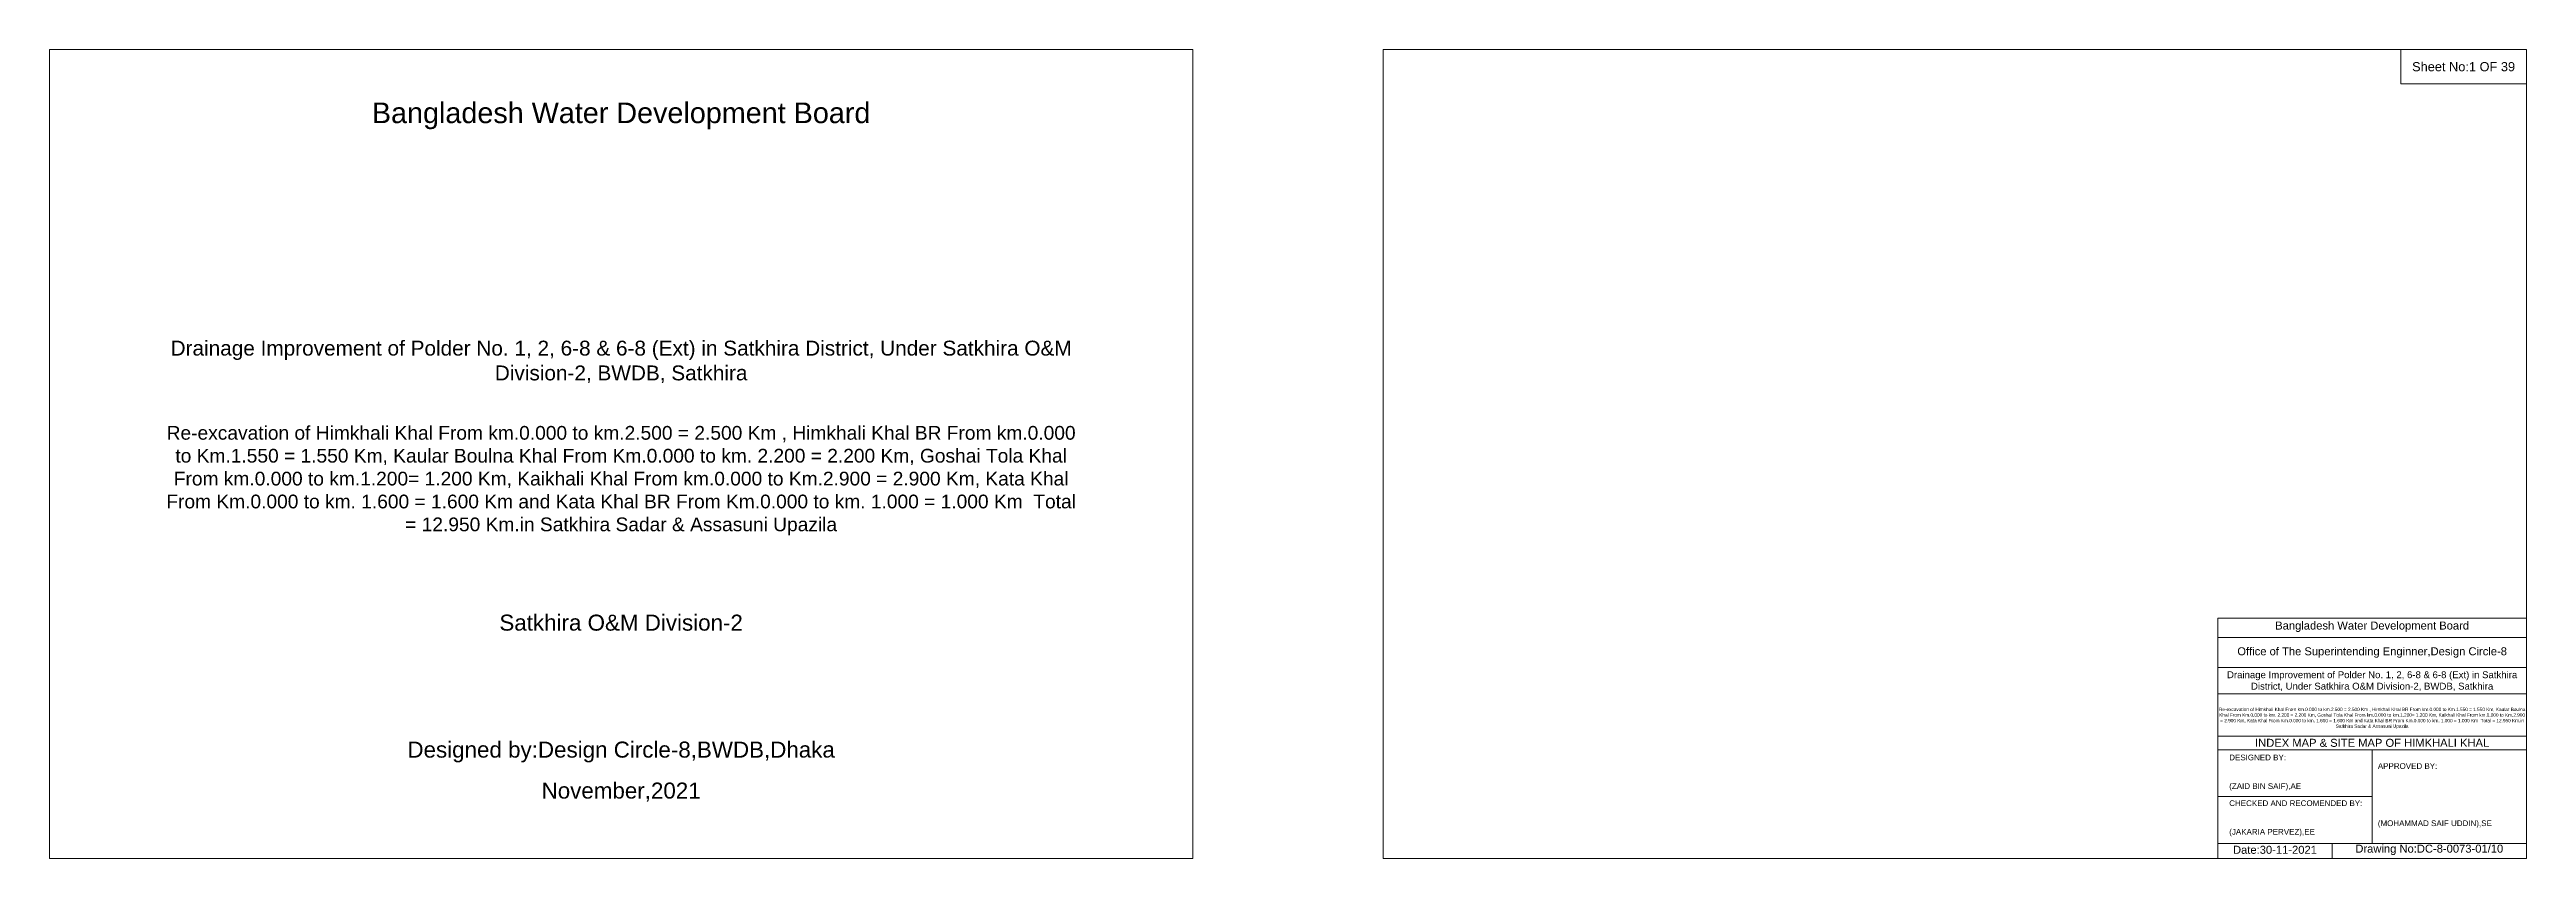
# Model space of a CAD drawing. Header units: inches. Extents: x 93000 to 486000, y -4242 to 0.
# Drawn here: x 93000 to 106000, y -4242 to 0 of the extents above; entities that cross this region are included whole.
import ezdxf

# ---------------------------------------------------------------- set-up
doc = ezdxf.new("R2010")
doc.units = ezdxf.units.IN
doc.header["$LTSCALE"] = 7
doc.header["$MEASUREMENT"] = 0
doc.layers.add('Cross section Data Border', color=7, linetype='Continuous', lineweight=9)
doc.styles.get("Standard").update_dxf_attribs({"font": 'arial.ttf'})

msp = doc.modelspace()

# ---------------------------------------------------------------- linework, layer by layer
at = {"layer": 'Cross section Data Border'}
for points in [[(93000, 0), (99000, 0), (99000, -4242), (93000, -4242)], [(100000, 0), (106000, 0), (106000, -4242), (100000, -4242)], [(105340, 0), (106000, 0), (106000, -180), (105340, -180)]]:
    msp.add_lwpolyline(points, close=True, dxfattribs=at)
for points in [[(104380, -4242), (104380, -2982), (106000, -2982)], [(104380, -3084), (106000, -3084)], [(104380, -3240), (106000, -3240)], [(104380, -3378), (106000, -3378)], [(104380, -3600), (106000, -3600)], [(104380, -3672), (106000, -3672)], [(105190, -3672), (105190, -4164)], [(104380, -3918), (105190, -3918)], [(104380, -4164), (106000, -4164)], [(104980, -4164), (104980, -4242)]]:
    msp.add_lwpolyline(points, dxfattribs=at)

# ---------------------------------------------------------------- texts
at = {"layer": 'Cross section Data Border', "attachment_point": 5}
for s, insert, char_height in [('Sheet No:1 OF 39', (105670, -90), 48), ('Bangladesh Water Development Board', (96000, -348), 108), ('Bangladesh Water Development Board', (105190, -3027), 42), ('Office of The Superintending Enginner,Design Circle-8', (105190, -3162), 42), ('Designed by:Design Circle-8,BWDB,Dhaka', (96000, -3684), 84), ('November,2021', (96000, -3894), 84)]:
    msp.add_mtext(s, dxfattribs=dict(at, insert=insert, char_height=char_height))
at = {"layer": 'Cross section Data Border'}
for s, insert, char_height, width, attachment_point in [('Drainage Improvement of Polder No. 1, 2, 6-8 & 6-8 (Ext) in Satkhira District, Under Satkhira O&M Division-2, BWDB, Satkhira', (96000, -1638), 78, 4800, 5), ('Re-excavation of Himkhali Khal From km.0.000 to km.2.500 = 2.500 Km , Himkhali Khal BR From km.0.000 to Km.1.550 = 1.550 Km, Kaular Boulna Khal From Km.0.000 to km. 2.200 = 2.200 Km, Goshai Tola Khal From km.0.000 to km.1.200= 1.200 Km, Kaikhali Khal From km.0.000 to Km.2.900 = 2.900 Km, Kata Khal From Km.0.000 to km. 1.600 = 1.600 Km and Kata Khal BR From Km.0.000 to km. 1.000 = 1.000 Km  Total = 12.950 Km.in Satkhira Sadar & Assasuni Upazila', (96000, -1974), 72, 4800, 2), ('Satkhira O&M Division-2', (96000, -3006), 84, 4800, 5), ('Drainage Improvement of Polder No. 1, 2, 6-8 & 6-8 (Ext) in Satkhira District, Under Satkhira O&M Division-2, BWDB, Satkhira', (105190, -3312), 36, 1680, 5), ('Re-excavation of Himkhali Khal From km.0.000 to km.2.500 = 2.500 Km , Himkhali Khal BR From km.0.000 to Km.1.550 = 1.550 Km, Kaular Boulna Khal From Km.0.000 to km. 2.200 = 2.200 Km, Goshai Tola Khal From km.0.000 to km.1.200= 1.200 Km, Kaikhali Khal From km.0.000 to Km.2.900 = 2.900 Km, Kata Khal From Km.0.000 to km. 1.600 = 1.600 Km and Kata Khal BR From Km.0.000 to km. 1.000 = 1.000 Km  Total = 12.950 Km.in Satkhira Sadar & Assasuni Upazila', (105190, -3507), 17.611, 1620, 5), ('INDEX MAP & SITE MAP OF HIMKHALI KHAL', (105190, -3636), 42, 1680, 5), ('DESIGNED BY:^J^J^J(ZAID BIN SAIF),AE', (104440, -3792), 30, 840, 4), ('APPROVED BY:^J^J^J^J^J^J(MOHAMMAD SAIF UDDIN),SE', (105220, -3912), 30, 840, 4), ('CHECKED AND RECOMENDED BY:^J^J^J(JAKARIA PERVEZ),EE', (104440, -4032), 30, 840, 4), ('Date:30-11-2021', (104680, -4197), 42, 840, 5), ('Drawing No:DC-8-0073-01/10', (105490, -4197), 42, 1320, 5)]:
    msp.add_mtext(s, dxfattribs=dict(at, insert=insert, char_height=char_height, width=width, attachment_point=attachment_point))

doc.saveas('drawing.dxf')
